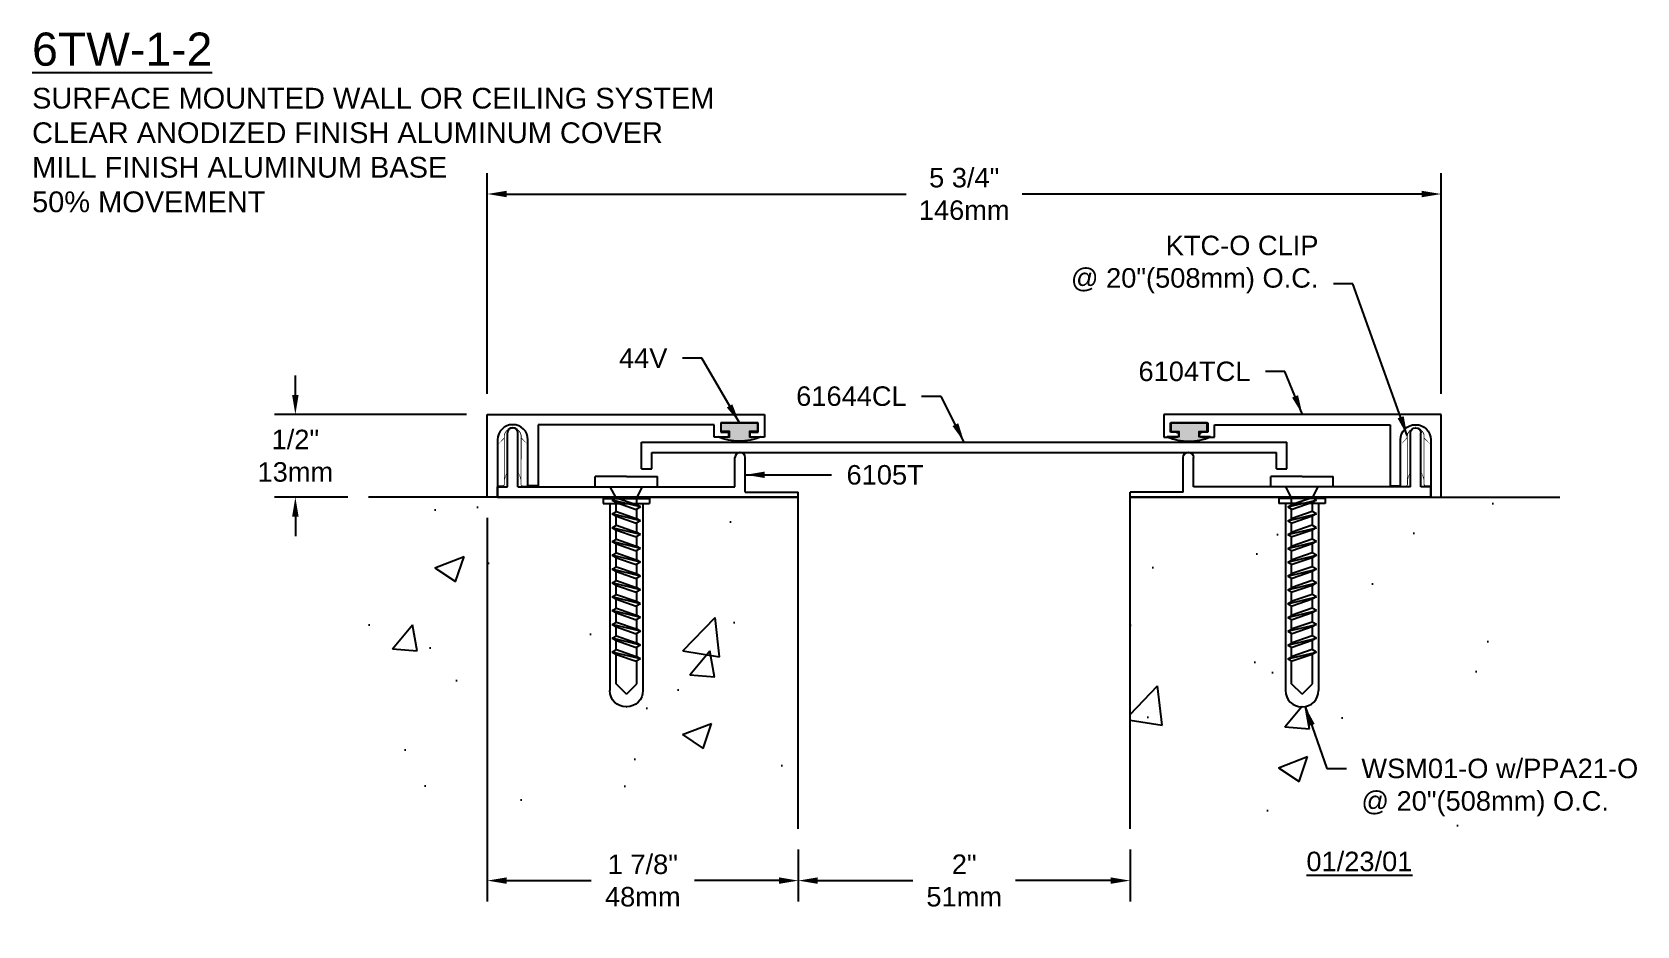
# Model space of a CAD drawing. Header units: inches. Extents: x 1.42 to 11.09, y -1.99 to 3.41.
import ezdxf

# ---------------------------------------------------------------- set-up
doc = ezdxf.new("R2010")
doc.units = ezdxf.units.IN
doc.header["$MEASUREMENT"] = 0
for name, color, linetype in [('Anchors', 4, 'Continuous'), ('Conditions', 1, 'Continuous'), ('Dimensions', 3, 'Continuous'), ('Fillers', 2, 'Continuous'), ('Metals', 7, 'Continuous'), ('text', 2, 'Continuous')]:
    doc.layers.add(name, color=color, linetype=linetype)
doc.styles.get("Standard").update_dxf_attribs({"font": 'arial.ttf'})
doc.dimstyles.get("Standard").update_dxf_attribs({"dimtxt": 0.1175, "dimasz": 0.1175, "dimexe": 0.125, "dimexo": 0.125, "dimgap": 0.09, "dimtad": 0, "dimtih": 1, "dimtoh": 1, "dimdec": 4, "dimzin": 0, "dimdsep": 46, "dimlunit": 4, "dimtxsty": 'Standard', "dimcen": 0.09, "dimadec": 0, "dimazin": 0, "dimtfac": 1, "dimtdec": 4, "dimtofl": 0, "dimtmove": 0, "dimatfit": 3, "dimfxl": 0, "dimfrac": 2, "dimtolj": 1, "dimtzin": 0, "dimarcsym": 0})

# ---------------------------------------------------------------- blocks, each defined once
blk = doc.blocks.new('6105T')
for p, q in [((-1.753, 0.062), (-1.753, 0.389)), ((-1.723, 0.419), (-1.721, 0.419)), ((-1.691, 0.062), (-1.691, 0.389)), ((-0.382, 0.062), (-0.382, 0.24)), ((-0.352, 0.27), (-0.35, 0.27)), ((-0.32, 0.031), (-0.32, 0.24)), ((-1.813, 0), (-1.813, 0.062)), ((-1.813, 0.062), (-1.753, 0.062)), ((-1.813, 0), (0, 0)), ((-1.691, 0.062), (-0.382, 0.062)), ((-0.32, 0.031), (0, 0.031)), ((0, 0), (0, 0.031))]:
    blk.add_line(p, q)
for centre, start, end in [((-1.723, 0.389), 90, 180), ((-1.721, 0.389), 0, 90), ((-0.352, 0.24), 90, 180), ((-0.35, 0.24), 0, 90)]:
    blk.add_arc(centre, 0.03, start, end)
blk = doc.blocks.new('6104T')
for p, q in [((-0.062, 0.5), (1.61, 0.5)), ((-0.062, 0), (-0.062, 0.5)), ((1.61, 0.5), (1.61, 0.362)), ((0.092, 0.438), (0.091, 0.438)), ((0.245, 0.438), (0.245, 0.068)), ((1.305, 0.438), (0.245, 0.438)), ((1.305, 0.362), (1.305, 0.438)), ((1.345, 0.45), (1.345, 0.392)), ((1.57, 0.45), (1.345, 0.45)), ((1.345, 0.392), (1.381, 0.392)), ((1.534, 0.392), (1.57, 0.392)), ((1.57, 0.392), (1.57, 0.45)), ((0, 0.347), (0, 0)), ((0.183, 0.068), (0.183, 0.347)), ((1.381, 0.362), (1.305, 0.362)), ((1.395, 0.378), (1.395, 0.376)), ((1.52, 0.376), (1.52, 0.378)), ((1.61, 0.362), (1.534, 0.362)), ((0, 0), (-0.062, 0)), ((0.245, 0.068), (0.183, 0.068))]:
    blk.add_line(p, q)
for centre, radius, start, end in [((0.091, 0.347), 0.091, 90, 180), ((0.092, 0.347), 0.091, 0, 90), ((1.381, 0.378), 0.014, 0, 90), ((1.534, 0.378), 0.014, 90, 180), ((1.381, 0.376), 0.014, 270, 0), ((1.534, 0.376), 0.014, 180, 270)]:
    blk.add_arc(centre, radius, start, end)
blk = doc.blocks.new('61644')
for p, q in [((-1.9452, -0.1), (-1.9452, 0.062)), ((-1.9452, 0.062), (1.9452, 0.062)), ((-1.8832, -0.1), (-1.8832, 0)), ((-1.8832, 0), (1.8832, 0)), ((1.8832, -0.1), (1.8832, 0)), ((1.9452, -0.1), (1.9452, 0.062)), ((-1.9452, -0.1), (-1.8832, -0.1)), ((1.8832, -0.1), (1.9452, -0.1))]:
    blk.add_line(p, q)
blk = doc.blocks.new('A$CB5')
for points in [[(0.0004, 0.2518, 0, 0.005, 0), (0.0397, 0.291, 0.005, 0.005, 0)], [(0.1834, 0.2518, 0, 0.005, 0), (0.1418, 0.294, 0.005, 0.005, 0)], [(0.0604, 0.0966, 0, 0.005, 0), (0.041, 0.0409, 0.005, 0.005, 0)], [(0.1224, 0.0966, 0, 0.005, 0), (0.1418, 0.0409, 0.005, 0.005, 0)]]:
    blk.add_lwpolyline(points, format="xyseb")
at = {"const_width": 0.005}
for points in [[(0.0414, 0.3126), (0.0414, 0.0143, -0.414214), (0.0314, 0.0043), (0.003, 0.0043)], [(0.0414, 0.3126, -0.804927), (0.1426, 0.307, 0.586365)], [(0.1426, 0.307), (0.1414, 0.013, 0.4154), (0.1514, 0.0029), (0.1834, 0.0029)]]:
    blk.add_lwpolyline(points, format="xyb", dxfattribs=at)
blk = doc.blocks.new('tclip')
blk.add_blockref('A$CB5', (3.4326, 2.8233))
blk = doc.blocks.new('44v')
blk.add_hatch(color=256).paths.add_polyline_path([(0.1097, 0), (-0.1097, 0), (-0.1097, -0.0529), (-0.0601, -0.0529), (-0.0601, -0.0861), (-0.1301, -0.0861, 0.199136), (0.1315, -0.0861), (0.0615, -0.0861), (0.0615, -0.0537), (0.1097, -0.0537)])
blk.add_lwpolyline([(-0.1301, -0.0861), (-0.0601, -0.0861), (-0.0601, -0.0529), (-0.1097, -0.0529), (-0.1097, 0), (0.1097, 0), (0.1097, -0.0537), (0.0615, -0.0537), (0.0615, -0.0861), (0.1315, -0.0861, -0.199136)], format="xyb", close=True)
blk = doc.blocks.new('WSM01')
for p, q in [((0.0049, 0.063), (-0.1826, 0.063)), ((-0.1826, 0.0005), (-0.1826, 0.063)), ((0.1924, 0.0005), (-0.1826, 0.0005)), ((-0.0576, -0.064), (-0.0929, 0.0005)), ((0.0049, 0.063), (0.1924, 0.063)), ((0.0674, -0.064), (0.1026, 0.0005)), ((0.1924, 0.0005), (0.1924, 0.063)), ((-0.0808, -0.1201), (0.0912, -0.0784)), ((-0.0576, -0.1072), (-0.0576, -0.064)), ((0.0674, -0.064), (-0.0576, -0.064)), ((0.0652, -0.064), (-0.0548, -0.1057)), ((0.0652, -0.0928), (-0.0548, -0.1345)), ((0.0912, -0.0784), (0.0652, -0.064)), ((0.0912, -0.0784), (0.0652, -0.0928)), ((0.0674, -0.0652), (0.0674, -0.064)), ((0.0674, -0.1486), (0.0674, -0.0916)), ((-0.0808, -0.1201), (-0.0548, -0.1057)), ((-0.0808, -0.1201), (-0.0548, -0.1345)), ((-0.0808, -0.2034), (0.0912, -0.1617)), ((-0.0808, -0.2034), (-0.0548, -0.189)), ((-0.0576, -0.1906), (-0.0576, -0.1329)), ((0.0652, -0.1473), (-0.0548, -0.189)), ((0.0652, -0.1761), (-0.0548, -0.2178)), ((0.0912, -0.1617), (0.0652, -0.1473)), ((0.0912, -0.1617), (0.0652, -0.1761)), ((0.0674, -0.2319), (0.0674, -0.1749)), ((-0.0808, -0.2034), (-0.0548, -0.2178)), ((-0.0808, -0.2867), (0.0912, -0.2451)), ((-0.0808, -0.2867), (-0.0548, -0.2723)), ((-0.0808, -0.2867), (-0.0548, -0.3011)), ((-0.0576, -0.2739), (-0.0576, -0.2163)), ((0.0652, -0.2307), (-0.0548, -0.2723)), ((0.0652, -0.2595), (-0.0548, -0.3011)), ((0.0912, -0.2451), (0.0652, -0.2307)), ((0.0912, -0.2451), (0.0652, -0.2595)), ((0.0674, -0.3152), (0.0674, -0.2582)), ((-0.0808, -0.3701), (0.0912, -0.3284)), ((-0.0808, -0.3701), (-0.0548, -0.3557)), ((-0.0808, -0.3701), (-0.0548, -0.3845)), ((-0.0576, -0.3572), (-0.0576, -0.2996)), ((-0.0576, -0.4406), (-0.0576, -0.3829)), ((0.0652, -0.314), (-0.0548, -0.3557)), ((0.0652, -0.3428), (-0.0548, -0.3845)), ((0.0912, -0.3284), (0.0652, -0.314)), ((0.0912, -0.3284), (0.0652, -0.3428)), ((0.0674, -0.3986), (0.0674, -0.3416)), ((-0.0808, -0.4534), (0.0912, -0.4117)), ((-0.0808, -0.4534), (-0.0548, -0.439)), ((-0.0808, -0.4534), (-0.0548, -0.4678)), ((-0.0576, -0.5239), (-0.0576, -0.4663)), ((0.0652, -0.3973), (-0.0548, -0.439)), ((0.0652, -0.4261), (-0.0548, -0.4678)), ((0.0652, -0.4807), (-0.0548, -0.5223)), ((0.0912, -0.4117), (0.0652, -0.3973)), ((0.0912, -0.4117), (0.0652, -0.4261)), ((0.0912, -0.4951), (0.0652, -0.4807)), ((0.0674, -0.4819), (0.0674, -0.4249)), ((-0.0808, -0.5367), (0.0912, -0.4951)), ((-0.0808, -0.5367), (-0.0548, -0.5223)), ((-0.0808, -0.5367), (-0.0548, -0.5511)), ((-0.0808, -0.6201), (0.0912, -0.5784)), ((-0.0576, -0.6072), (-0.0576, -0.5496)), ((0.0652, -0.5095), (-0.0548, -0.5511)), ((0.0652, -0.564), (-0.0548, -0.6057)), ((0.0912, -0.4951), (0.0652, -0.5095)), ((0.0912, -0.5784), (0.0652, -0.564)), ((0.0912, -0.5784), (0.0652, -0.5928)), ((0.0674, -0.5652), (0.0674, -0.5082)), ((-0.0808, -0.6201), (-0.0548, -0.6057)), ((-0.0808, -0.6201), (-0.0548, -0.6345)), ((-0.0808, -0.7034), (0.0912, -0.6617)), ((-0.0576, -0.6906), (-0.0576, -0.6329)), ((0.0652, -0.5928), (-0.0548, -0.6345)), ((0.0652, -0.6473), (-0.0548, -0.689)), ((0.0652, -0.6761), (-0.0548, -0.7178)), ((0.0912, -0.6617), (0.0652, -0.6473)), ((0.0912, -0.6617), (0.0652, -0.6761)), ((0.0674, -0.6486), (0.0674, -0.5916)), ((0.0674, -0.7319), (0.0674, -0.6749)), ((-0.0808, -0.7034), (-0.0548, -0.689)), ((-0.0808, -0.7034), (-0.0548, -0.7178)), ((-0.0808, -0.7867), (0.0912, -0.7451)), ((-0.0808, -0.7867), (-0.0548, -0.7723)), ((-0.0576, -0.7739), (-0.0576, -0.7163)), ((0.0652, -0.7307), (-0.0548, -0.7723)), ((0.0652, -0.7595), (-0.0548, -0.8011)), ((0.0912, -0.7451), (0.0652, -0.7307)), ((0.0912, -0.7451), (0.0652, -0.7595)), ((0.0674, -0.8152), (0.0674, -0.7582)), ((-0.0808, -0.7867), (-0.0548, -0.8011)), ((-0.0808, -0.8701), (0.0912, -0.8284)), ((-0.0808, -0.8701), (-0.0548, -0.8557)), ((-0.0808, -0.8701), (-0.0548, -0.8845)), ((-0.0576, -0.8572), (-0.0576, -0.7996)), ((0.0652, -0.814), (-0.0548, -0.8557)), ((0.0652, -0.8428), (-0.0548, -0.8845)), ((0.0912, -0.8284), (0.0652, -0.814)), ((0.0912, -0.8284), (0.0652, -0.8428)), ((0.0674, -0.8986), (0.0674, -0.8416)), ((-0.0808, -0.9534), (0.0912, -0.9117)), ((-0.0808, -0.9534), (-0.0548, -0.939)), ((-0.0808, -0.9534), (-0.0548, -0.9678)), ((-0.0576, -0.9406), (-0.0576, -0.8829)), ((-0.0576, -1.0239), (-0.0576, -0.9663)), ((0.0652, -0.8973), (-0.0548, -0.939)), ((0.0652, -0.9261), (-0.0548, -0.9678)), ((0.0912, -0.9117), (0.0652, -0.8973)), ((0.0912, -0.9117), (0.0652, -0.9261)), ((0.0674, -0.9819), (0.0674, -0.9249)), ((-0.0808, -1.0367), (0.0912, -0.9951)), ((-0.0808, -1.0367), (-0.0548, -1.0223)), ((-0.0808, -1.0367), (-0.0548, -1.0511)), ((-0.0576, -1.187), (-0.0576, -1.0496)), ((0.0652, -0.9807), (-0.0548, -1.0223)), ((0.0652, -1.0095), (-0.0548, -1.0511)), ((0.0912, -0.9951), (0.0652, -0.9807)), ((0.0912, -0.9951), (0.0652, -1.0095)), ((0.0674, -1.187), (0.0674, -1.0082)), ((0.0049, -1.2495), (-0.0576, -1.187)), ((0.0049, -1.2495), (0.0674, -1.187))]:
    blk.add_line(p, q)
blk = doc.blocks.new('PPA21')
for p, q in [((0.14, 0.03), (-0.14, 0.03)), ((-0.14, 0.03), (-0.14, 0)), ((0.14, 0), (-0.14, 0)), ((-0.1, 0), (-0.1, -1.1279)), ((0.1, 0), (0.1, -1.1279)), ((0.14, 0.03), (0.14, 0)), ((0.001, -1.2269), (-0.001, -1.2269))]:
    blk.add_line(p, q)
for centre, start, end in [((-0.001, -1.1279), 180, 270), ((0.001, -1.1279), 270, 0)]:
    blk.add_arc(centre, 0.099, start, end)
blk = doc.blocks.new('*D9')
at = {"layer": 'Defpoints', "color": 0}
for p in [(6.0345, -1.399), (8.0345, -1.399), (6.0345, -1.7117)]:
    blk.add_point(p, dxfattribs=at)
at = {"layer": 'Dimensions', "color": 0, "lineweight": -2}
for p, q in [((6.0345, -1.524), (6.0345, -1.8367)), ((8.0345, -1.524), (8.0345, -1.8367)), ((6.152, -1.7117), (6.7252, -1.7117)), ((7.917, -1.7117), (7.3438, -1.7117))]:
    blk.add_line(p, q, dxfattribs=at)
at = {"layer": 'Dimensions', "color": 0}
for points in [[(6.152, -1.6921), (6.152, -1.7313), (6.0345, -1.7117)], [(7.917, -1.6921), (7.917, -1.7313), (8.0345, -1.7117)]]:
    blk.add_solid(points, dxfattribs=at)
at = {"layer": 'Dimensions', "color": 0, "insert": (7.0345, -1.7117), "char_height": 0.1175, "attachment_point": 5}
blk.add_mtext('\\A1;2"\\P51mm', dxfattribs=at)
blk = doc.blocks.new('*D10')
at = {"layer": 'Defpoints', "color": 0}
for p in [(4.1595, 0.601), (6.0345, -1.399), (6.0345, -1.7117)]:
    blk.add_point(p, dxfattribs=at)
at = {"layer": 'Dimensions', "color": 0, "lineweight": -2}
for p, q in [((4.1595, 0.476), (4.1595, -1.8367)), ((6.0345, -1.524), (6.0345, -1.8367)), ((4.277, -1.7117), (4.7853, -1.7117)), ((5.917, -1.7117), (5.4087, -1.7117))]:
    blk.add_line(p, q, dxfattribs=at)
at = {"layer": 'Dimensions', "color": 0}
for points in [[(4.277, -1.6921), (4.277, -1.7313), (4.1595, -1.7117)], [(5.917, -1.6921), (5.917, -1.7313), (6.0345, -1.7117)]]:
    blk.add_solid(points, dxfattribs=at)
at = {"layer": 'Dimensions', "color": 0, "insert": (5.097, -1.7117), "char_height": 0.1175, "attachment_point": 5}
blk.add_mtext('\\A1;1 7/8"\\P48mm', dxfattribs=at)
blk = doc.blocks.new('*D11')
at = {"layer": 'Defpoints', "color": 0}
for p in [(4.1595, 1.101), (3.0024, 0.601), (3.4439, 0.601)]:
    blk.add_point(p, dxfattribs=at)
at = {"layer": 'Dimensions', "color": 0, "lineweight": -2}
for p, q in [((3.0024, 1.2185), (3.0024, 1.336)), ((4.0345, 1.101), (2.8774, 1.101)), ((3.3189, 0.601), (2.8774, 0.601)), ((3.0024, 0.4835), (3.0024, 0.366))]:
    blk.add_line(p, q, dxfattribs=at)
at = {"layer": 'Dimensions', "color": 0}
for points in [[(2.9828, 1.2185), (3.022, 1.2185), (3.0024, 1.101)], [(2.9828, 0.4835), (3.022, 0.4835), (3.0024, 0.601)]]:
    blk.add_solid(points, dxfattribs=at)
at = {"layer": 'Dimensions', "color": 0, "insert": (3.0024, 0.851), "char_height": 0.1175, "attachment_point": 5}
blk.add_mtext('\\A1;1/2"\\P13mm', dxfattribs=at)
blk = doc.blocks.new('*D12')
at = {"layer": 'Defpoints', "color": 0}
for p in [(9.9095, 2.4305), (4.1595, 1.101), (9.9095, 1.101)]:
    blk.add_point(p, dxfattribs=at)
at = {"layer": 'Dimensions', "color": 0, "lineweight": -2}
for p, q in [((4.1595, 1.226), (4.1595, 2.5555)), ((9.9095, 1.226), (9.9095, 2.5555)), ((4.277, 2.4305), (6.6851, 2.4305)), ((9.792, 2.4305), (7.384, 2.4305))]:
    blk.add_line(p, q, dxfattribs=at)
at = {"layer": 'Dimensions', "color": 0}
for points in [[(4.277, 2.4501), (4.277, 2.4109), (4.1595, 2.4305)], [(9.792, 2.4501), (9.792, 2.4109), (9.9095, 2.4305)]]:
    blk.add_solid(points, dxfattribs=at)
at = {"layer": 'Dimensions', "color": 0, "insert": (7.0345, 2.4305), "char_height": 0.1175, "attachment_point": 5}
blk.add_mtext('\\A1;5 3/4"\\P146mm', dxfattribs=at)

msp = doc.modelspace()

# ---------------------------------------------------------------- hatches: boundary and pattern name
at = {"layer": 'Conditions'}
h = msp.add_hatch(dxfattribs=at)
h.set_pattern_fill('AR-CONC', color=256, scale=0.25, style=0)
h.paths.add_polyline_path([(8.97102, 0.56303), (8.93102, 0.56303), (8.93102, 0.59303), (9.00852, 0.59303), (9.00852, 0.59848), (9.00712, 0.60103), (8.03452, 0.60103), (8.03452, -1.39897), (10.62508, -1.39897), (10.62508, 0.60103), (9.13491, 0.60103), (9.13352, 0.59848), (9.13352, 0.59725), (9.14114, 0.59303), (9.21102, 0.59303), (9.21102, 0.56303), (9.17102, 0.56303), (9.17102, -0.56488, -0.4142136), (9.07202, -0.66388), (9.07002, -0.66388, -0.4142136), (8.97102, -0.56488)])
h.paths.add_polyline_path([(6.03452, 0.60103), (5.06191, 0.60103), (5.06052, 0.59848), (5.06052, 0.59303), (5.13802, 0.59303), (5.13802, 0.56303), (5.09802, 0.56303), (5.09802, -0.56488, -0.4142136), (4.99902, -0.66388), (4.99702, -0.66388, -0.4142136), (4.89802, -0.56488), (4.89802, 0.56303), (4.85802, 0.56303), (4.85802, 0.59303), (4.92789, 0.59303), (4.93552, 0.59725), (4.93552, 0.59848), (4.93412, 0.60103), (3.44395, 0.60103), (3.44395, -1.39897), (6.03452, -1.39897)])
h.paths.add_polyline_path([(9.39927, -0.83394), (10.92765, -0.83394), (10.92765, -1.24474), (9.39927, -1.24474)], flags=9)

# ---------------------------------------------------------------- linework, layer by layer
for points in [[(6.03452, -1.39897), (6.03452, 0.60103), (3.44395, 0.60103)], [(8.03452, -1.39897), (8.03452, 0.60103), (10.62508, 0.60103)]]:
    msp.add_lwpolyline(points, dxfattribs=at)

# ---------------------------------------------------------------- block references
at = {"layer": 'Anchors'}
for name, p in [('tclip', (0.78857, -2.15722)), ('WSM01', (9.06612, 0.6625)), ('PPA21', (9.07102, 0.56303))]:
    msp.add_blockref(name, p, dxfattribs=at)
at = {"layer": 'Anchors', "xscale": -1}
for name, p in [('tclip', (13.28047, -2.15722)), ('WSM01', (5.00291, 0.6625)), ('PPA21', (4.99802, 0.56303))]:
    msp.add_blockref(name, p, dxfattribs=at)
at = {"layer": 'Fillers'}
msp.add_blockref('44v', (5.67902, 1.05103), dxfattribs=at)
at = {"layer": 'Fillers', "xscale": -1}
msp.add_blockref('44v', (8.39002, 1.05103), dxfattribs=at)
at = {"layer": 'Metals'}
for name, p in [('6104T', (4.22152, 0.60103)), ('6105T', (6.03452, 0.60103)), ('61644', (7.03452, 0.87202))]:
    msp.add_blockref(name, p, dxfattribs=at)
at = {"layer": 'Metals', "xscale": -1}
for name, p in [('6104T', (9.84752, 0.60103)), ('6105T', (8.03452, 0.60103))]:
    msp.add_blockref(name, p, dxfattribs=at)

# ---------------------------------------------------------------- texts
at = {"layer": 'text', "insert": (1.41536, 3.40454), "char_height": 0.2, "width": 4.5, "attachment_point": 1}
msp.add_mtext('{\\L6TW-1-2\\P\\H0.625x;\\lSURFACE MOUNTED WALL OR CEILING SYSTEM\\PCLEAR ANODIZED FINISH ALUMINUM COVER\\PMILL FINISH ALUMINUM BASE\\P50% MOVEMENT}', dxfattribs=at)
at = {"layer": 'text', "char_height": 0.1175}
for s, insert, attachment_point in [('KTC-O CLIP\\P@ 20"(508mm) O.C.', (9.17015, 1.83037), 9), ('\\A1;44V', (5.24549, 1.38168), 9), ('\\A1;6104TCL', (8.7603, 1.30044), 9), ('\\A1;61644CL', (6.68781, 1.15085), 9), ('\\A1;6105T', (6.32515, 0.79528), 1), ('WSM01-O w/PPA21-O\\P@ 20"(508mm) O.C.', (9.42865, -0.97608), 1), ('{\\L01/23/01}', (9.09741, -1.53725), 1)]:
    msp.add_mtext(s, dxfattribs=dict(at, insert=insert, attachment_point=attachment_point))

# ---------------------------------------------------------------- dimensions: what is measured, and where the dimension line sits
at = {"layer": 'Dimensions'}
for base, p1, p2, text, picture, middle in [((9.90952, 2.43052), (4.15952, 1.10103), (9.90952, 1.10103), '<>\\P146mm', '*D12', (7.03452, 2.43052)), ((6.03452, -1.71169), (4.15952, 0.60103), (6.03452, -1.39897), '<>\\P48mm', '*D10', (5.09702, -1.71169)), ((6.03452, -1.71169), (8.03452, -1.39897), (6.03452, -1.39897), '<>\\P51mm', '*D9', (7.03452, -1.71169))]:
    dim = msp.add_linear_dim(base=base, p1=p1, p2=p2, text=text, dimstyle='Standard', dxfattribs=at)
    dim.commit()
    dim.dimension.update_dxf_attribs({"geometry": picture, "text_midpoint": middle})
dim = msp.add_linear_dim(base=(3.0024, 0.60103), p1=(4.15952, 1.10103), p2=(3.44395, 0.60103), angle=90, text='<>\\P13mm', dimstyle='Standard', dxfattribs=at)
dim.commit()
dim.dimension.update_dxf_attribs({"geometry": '*D11', "text_midpoint": (3.0024, 0.85103)})

# ---------------------------------------------------------------- leaders
at = {"layer": 'text', "annotation_type": 0, "has_hookline": 1}
for points, hookline_direction, text_width in [([(9.70528, 0.97307), (9.37765, 1.88912), (9.26015, 1.88912)], 1, 1.46963), ([(5.67902, 1.05103), (5.45299, 1.44043), (5.33549, 1.44043)], 1, 0.2887), ([(9.07352, 1.10103), (8.9678, 1.35919), (8.8503, 1.35919)], 1, 0.66324), ([(7.03452, 0.93402), (6.89531, 1.2096), (6.77781, 1.2096)], 1, 0.65427), ([(5.71452, 0.73653), (6.23515, 0.73653)], 0, 0.45597), ([(9.09022, -0.66219), (9.22115, -1.03483), (9.33865, -1.03483)], 0, 1.65983)]:
    msp.add_leader(points, dimstyle='Standard', override={"dimgap": 0.09, "dimtad": 0}, dxfattribs=dict(at, hookline_direction=hookline_direction, text_width=text_width))

doc.saveas('drawing.dxf')
